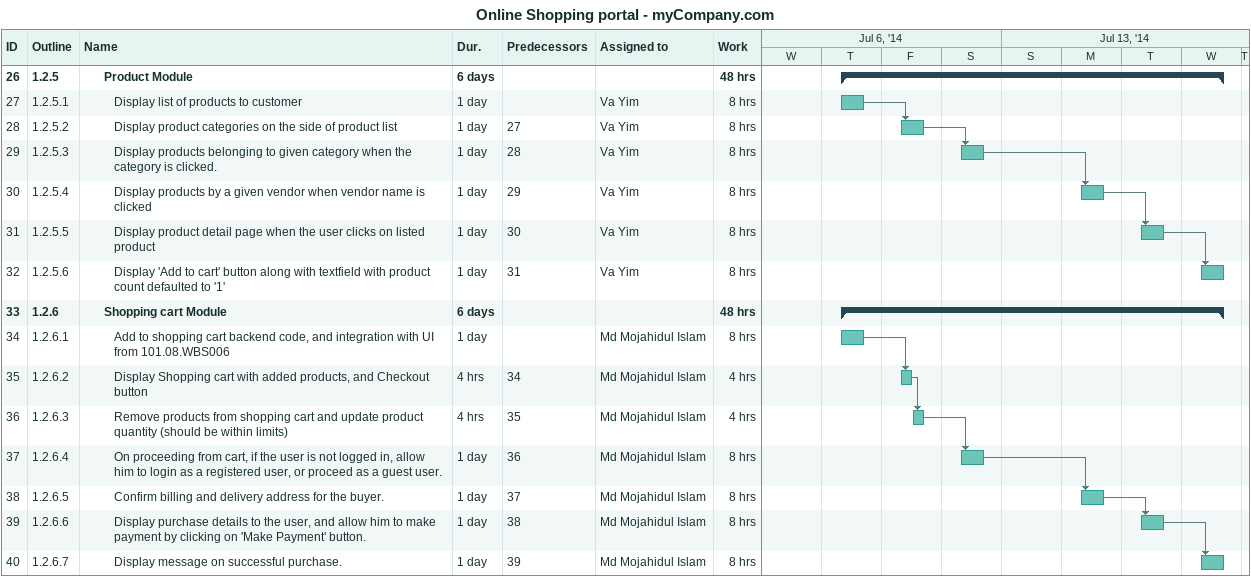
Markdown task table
Online Shopping portal - myCompany.com

| ID | WBS | Task | Duration | Start | Finish | Predecessors | Resources | Work (h) |
|---|---|---|---|---|---|---|---|---|
| 26 | 1.2.5 | **Product Module** | 6d | 2014-07-10 | 2014-07-16 |  |  | 48 |
| 27 | 1.2.5.1 | Display list of products to customer | 1d | 2014-07-10 | 2014-07-10 |  | Va Yim | 8 |
| 28 | 1.2.5.2 | Display product categories on the side of product list | 1d | 2014-07-11 | 2014-07-11 | 27 | Va Yim | 8 |
| 29 | 1.2.5.3 | Display products belonging to given category when the category is clicked. | 1d | 2014-07-12 | 2014-07-12 | 28 | Va Yim | 8 |
| 30 | 1.2.5.4 | Display products by a given vendor when vendor name is clicked | 1d | 2014-07-14 | 2014-07-14 | 29 | Va Yim | 8 |
| 31 | 1.2.5.5 | Display product detail page when the user clicks on listed product | 1d | 2014-07-15 | 2014-07-15 | 30 | Va Yim | 8 |
| 32 | 1.2.5.6 | Display 'Add to cart' button along with textfield with product count defaulted to '1' | 1d | 2014-07-16 | 2014-07-16 | 31 | Va Yim | 8 |
| 33 | 1.2.6 | **Shopping cart Module** | 6d | 2014-07-10 | 2014-07-16 |  |  | 48 |
| 34 | 1.2.6.1 | Add to shopping cart backend code, and integration with UI from 101.08.WBS006 | 1d | 2014-07-10 | 2014-07-10 |  | Md Mojahidul Islam | 8 |
| 35 | 1.2.6.2 | Display Shopping cart with added products, and Checkout button | 4h | 2014-07-11 | 2014-07-11 | 34 | Md Mojahidul Islam | 4 |
| 36 | 1.2.6.3 | Remove products from shopping cart and update product quantity (should be within limits) | 4h | 2014-07-11 | 2014-07-11 | 35 | Md Mojahidul Islam | 4 |
| 37 | 1.2.6.4 | On proceeding from cart, if the user is not logged in, allow him to login as a registered user, or proceed as a guest user. | 1d | 2014-07-12 | 2014-07-12 | 36 | Md Mojahidul Islam | 8 |
| 38 | 1.2.6.5 | Confirm billing and delivery address for the buyer. | 1d | 2014-07-14 | 2014-07-14 | 37 | Md Mojahidul Islam | 8 |
| 39 | 1.2.6.6 | Display purchase details to the user, and allow him to make payment by clicking on 'Make Payment' button. | 1d | 2014-07-15 | 2014-07-15 | 38 | Md Mojahidul Islam | 8 |
| 40 | 1.2.6.7 | Display message on successful purchase. | 1d | 2014-07-16 | 2014-07-16 | 39 | Md Mojahidul Islam | 8 |
